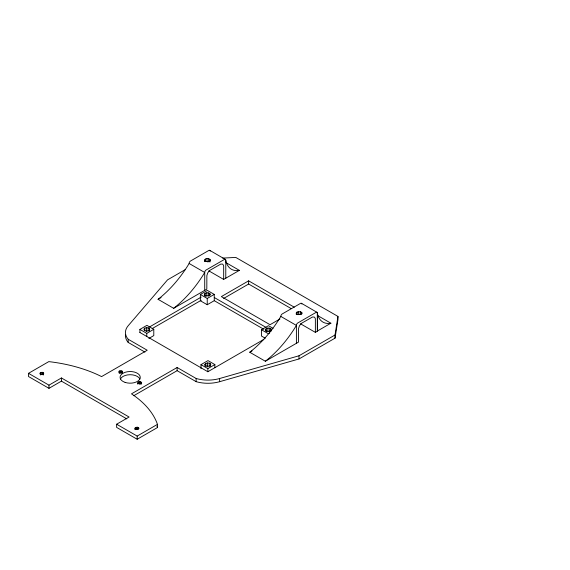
<?xml version="1.0" encoding="UTF-8"?>
<svg xmlns="http://www.w3.org/2000/svg" width="570" height="570" viewBox="0 0 570 570"><rect width="100%" height="100%" fill="white"/><g stroke="black" fill="none" stroke-linecap="round" stroke-linejoin="round"><path stroke-width="0.85" d="M133.765 395.708L177.12 370.678L196.144 381.665A26.263 15.162 0 0 0 219.614 381.701L299.022 358.95L335.017 338.174L335.017 334.996L337.967 316.421L235.781 257.419L222.699 258.096M335.017 338.174L337.967 319.599L337.967 316.421M204.602 259.977L205.414 259.058L207.003 258.588L208.77 258.752L210.031 259.478L210.309 260.497L209.496 261.416L207.908 261.879L204.887 260.996L204.602 259.977L204.602 261.637M144.737 328.17L143.918 329.111L144.203 330.144L145.485 330.885L147.281 331.049L148.898 330.572L149.718 329.638L149.44 328.605L148.15 327.864L146.362 327.7L144.737 328.17L144.737 330.529M204.381 294.191L205.207 293.258L206.825 292.781L208.62 292.944L209.903 293.685L210.188 294.726L209.361 295.659L205.948 295.972L204.666 295.232L204.381 294.191L204.381 295.766M204.993 364.365L205.813 363.432L207.437 362.955L209.226 363.118L210.515 363.86L210.793 364.9L209.974 365.833L208.356 366.31L206.561 366.147L205.278 365.406L204.993 364.365L204.993 365.933M265.47 329.453L266.297 328.512L267.914 328.042L269.703 328.206L270.992 328.947L271.277 329.98L270.451 330.913L268.833 331.391L267.038 331.227L265.755 330.486L265.47 329.453L265.47 331.02M296.3 312.916L297.105 311.997L300.461 311.69L301.722 312.417L302 313.436L301.188 314.355L297.839 314.661L296.578 313.935L296.3 312.916L296.3 314.576M119.273 371.063L118.767 372.153L120.149 372.951L122.543 372.153L122.037 371.063L119.273 371.063L119.273 373.443M141.588 384.144L141.588 382.563L140.206 381.757L138.311 382.05L137.805 382.563L137.805 384.144M137.805 383.147L140.206 383.945L141.588 383.147M134.969 428.661L137.456 429.495L138.888 428.661L138.888 428.056L137.456 427.229L135.496 427.536L134.969 428.056L134.969 429.645M40.392 372.609L39.829 373.728L41.232 374.576L43.199 374.298L43.762 373.172L42.358 372.331L40.392 372.609L40.392 374.989M185.15 269.688L167.559 279.849L128.193 325.741A26.377 15.226 0 0 0 128.193 339.257L128.193 342.435L144.937 352.103M126.782 418.872L61.432 381.138L48.97 388.334L28.5 376.514L28.5 373.336L48.792 361.622A114.399 66.049 0 0 1 101.581 376.592L147.217 350.244L128.193 339.257M158.068 299.314A85.457 49.341 -60 0 0 189.133 263.483A2.088 1.204 -60 0 1 189.603 261.951L189.924 261.509A1.831 1.062 -60 0 1 190.494 261.031L208.841 250.444A1.867 1.076 -60 0 1 209.732 250.337L225.563 259.542A2.123 1.226 -60 0 1 225.777 260.312A29.12 16.808 -60 0 0 239.371 270.365L223.675 279.428L223.675 266.518A5.351 3.092 -60 0 0 223.461 265.192L222.564 264.088L220.775 264.081L210.216 270.13A4.567 2.636 -60 0 0 209.033 271.078L207.708 272.937L206.86 275.609L206.817 289.154L173.65 308.306L158.068 299.314L161.096 297.561M139.899 332.538L139.899 329.396L146.91 325.349L153.786 329.317L153.786 335.595L148.877 338.43M200.362 294.483L207.373 290.436L214.256 294.405L214.256 300.682L207.238 304.729L200.362 300.761L200.362 294.483L207.238 298.452L214.256 294.405M149.098 327.187L201.253 297.077M28.5 373.336L48.97 385.156L61.432 377.96L129.091 417.026L116.629 424.223L116.629 427.393L137.171 439.256L157.463 427.543L157.463 424.365A114.705 66.227 0 0 0 131.485 393.849L177.12 367.5L196.144 378.487A26.263 15.162 0 0 0 219.614 378.523L299.022 355.773L335.017 334.996M152.169 328.591L201.253 300.255M139.899 329.396L146.775 333.372L153.786 329.317M294.284 307.202L248.634 280.846L221.36 296.599L270.052 324.708L279.899 319.022M223.632 298.459L248.634 284.024L291.242 308.627M200.975 368.583L200.975 364.658L207.986 360.611L214.862 364.579L214.862 367.714M265.271 338.224L261.452 336.015L261.452 329.738L268.463 325.691L273.044 328.341M200.975 364.658L207.851 368.626L214.862 364.579M269.731 332.901L268.328 333.714L261.452 329.738M139.899 332.495L207.851 371.733L263.839 339.406M249.76 352.246A85.457 49.341 -60 0 0 280.825 316.421A2.088 1.204 -60 0 1 281.295 314.889L281.623 314.448A1.831 1.062 -60 0 1 282.186 313.97L300.533 303.382A1.867 1.076 -60 0 1 301.423 303.276L317.255 312.481A2.123 1.226 -60 0 1 317.469 313.251L317.469 331.149L315.367 332.367L315.367 319.457A5.351 3.092 -60 0 0 315.153 318.131L314.255 317.027L312.467 317.02L301.908 323.069A4.567 2.636 -60 0 0 300.725 324.017L299.4 325.876L298.552 328.548L298.516 342.093L265.342 361.245L249.76 352.246L252.033 350.935M330.899 323.211L317.305 331.063L317.305 313.165A29.12 16.808 -60 0 0 330.899 323.211L317.54 315.502M116.629 424.223L137.171 436.078L157.463 424.365M210.031 259.478L210.031 261.972L208.77 261.245L205.414 261.552L205.414 259.058M300.461 311.69L300.461 314.184L297.105 314.49L297.105 311.997M226.012 262.649L239.371 270.365M208.834 270.857L223.675 279.428M300.525 323.796L315.367 332.367M189.133 263.483L204.715 272.474L204.715 290.372M280.825 316.421L296.407 325.413L296.407 343.311M214.256 297.504L266.176 327.479M214.256 300.675L263.889 329.332M209.732 250.337L209.981 250.543A2.123 1.226 -60 0 1 210.188 251.092M301.722 312.417L301.722 314.077M299.022 355.773L299.022 358.95M298.694 311.526L298.694 314.02M270.992 328.947L270.992 331.298M269.703 328.206L269.703 331.341M267.914 328.042L267.914 331.177M266.297 328.512L266.297 331.655M248.634 280.846L248.634 284.024M225.777 260.312L225.777 278.21M219.614 378.523L219.614 381.701M210.515 363.86L210.515 366.218M209.903 293.685L209.903 295.26M209.226 363.118L209.226 366.261M208.77 258.752L208.77 261.245M208.62 292.944L208.62 296.087M207.851 368.626L207.851 371.768M207.437 362.955L207.437 366.88M207.238 298.452L207.238 304.729M207.003 258.588L207.003 261.081M206.825 292.781L206.825 295.923M205.813 363.432L205.813 366.567M205.207 293.258L205.207 296.4M196.144 378.487L196.144 381.665M177.12 367.5L177.12 370.678M149.44 328.605L149.44 330.956M148.15 327.864L148.15 330.999M146.775 333.372L146.775 336.507M146.362 327.7L146.362 331.619M141.082 382.05L141.082 383.639M140.206 381.757L140.206 384.144M139.194 381.757L139.194 384.144M138.311 382.05L138.311 383.639M138.36 427.536L138.36 429.125M137.456 427.229L137.456 429.616M137.171 436.078L137.171 439.256M136.408 427.229L136.408 429.616M135.496 427.536L135.496 429.125M122.037 371.063L122.037 373.443M121.161 370.764L121.161 373.151M120.149 370.764L120.149 373.151M61.432 377.96L61.432 381.138M48.97 385.156L48.97 388.334M43.256 372.645L43.256 375.024M42.358 372.331L42.358 374.711M41.311 372.317L41.311 374.697M120.434 379.022A10.089 5.821 0 0 1 130.174 374.711A10.089 5.821 0 0 1 139.914 379.022M156.95 426.139A114.705 66.227 0 0 1 157.463 427.543M128.193 342.435A26.377 15.226 0 0 1 125.528 334.512M265.342 361.245A85.457 49.341 -60 0 0 296.407 325.413A2.088 1.204 -60 0 1 296.87 323.888L297.198 323.447A1.831 1.062 -60 0 1 297.768 322.969L316.115 312.374A1.867 1.076 -60 0 1 316.998 312.274M173.65 308.306A85.457 49.341 -60 0 0 204.715 272.474A2.088 1.204 -60 0 1 205.179 270.95L205.506 270.508A1.831 1.062 -60 0 1 206.076 270.03L224.423 259.435A1.867 1.076 -60 0 1 225.307 259.336M301.836 303.824A2.123 1.226 -60 0 1 301.879 304.031M125.129 382.399A10.089 5.821 0 0 0 140.263 377.354A10.089 5.821 0 0 0 125.129 372.31A10.089 5.821 0 0 0 125.129 382.399"/></g></svg>
